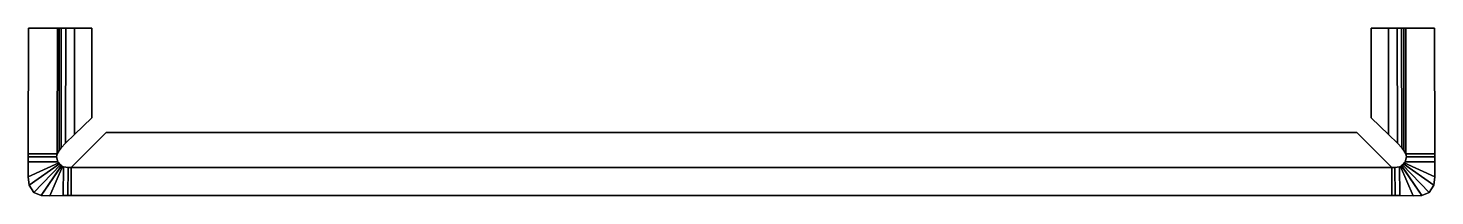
# Model space of a CAD drawing. Extents: x -134 to 134, y -32 to 0.
import ezdxf

# ---------------------------------------------------------------- set-up
doc = ezdxf.new("R2010")
doc.units = 0
doc.layers.add('METAL', color=3, linetype='CONTINUOUS')

msp = doc.modelspace()

# ---------------------------------------------------------------- meshes
at = {"layer": 'METAL'}
mesh = msp.add_polyface(dxfattribs=at)
corners = [(134.23, -28.42, 4.01), (134.23, -28.42, 4.01), (134.23, -28.42, -4), (134.23, -28.42, -4), (134.21, -24, 4.01), (134.21, -24, 4.01), (134.21, -25.52, 4.01), (134.21, -25.52, 4.01), (134.21, -24.58, 4.01), (134.21, -24.58, 4.01), (134.21, -25.52, -4), (134.21, -25.52, -4), (134.21, -24.58, -4), (134.21, -24.58, -4), (134.21, -24, -4), (134.21, -24, -4), (134.17, 0, 4.01), (134.17, 0, 4.01), (134.17, 0, 4.01), (134.17, 0, -4), (134.17, 0, -4), (134.17, 0, -4), (134.06, -30, 4.01), (134.06, -30, 4.01), (134.06, -30, -4), (134.06, -30, -4), (133.15, -31.37, 4.01), (133.15, -31.37, 4.01), (133.15, -31.37, -4), (133.15, -31.37, -4), (131.73, -31.99, 4.01), (131.73, -31.99, 4.01), (131.73, -31.99, -4), (131.73, -31.99, -4), (130.09, -32.05, 4.01), (130.09, -32.05, 4.01), (130.09, -32.05, -4), (130.09, -32.05, -4), (128.81, -24.58, 4.01), (128.81, -24.58, 4.01), (128.81, -24.58, -4), (128.81, -24.58, -4), (128.68, -24, 4.01), (128.68, -24, 4.01), (128.68, -24, -4), (128.68, -24, -4), (128.66, 0, 4.01), (128.66, 0, 4.01), (128.66, 0, -4), (128.66, 0, -4), (128.57, -25.52, 4.01), (128.57, -25.52, 4.01), (128.57, -25.52, -4), (128.57, -25.52, -4), (128.4, -25.74, 4.01), (128.4, -25.74, 4.01), (128.4, -25.74, -4), (128.4, -25.74, -4), (128.33, -23.39, 4.01), (128.33, -23.39, 4.01), (128.33, -23.39, -4), (128.33, -23.39, -4), (128.31, 0, 4.01), (128.31, 0, 4.01), (128.31, 0, -4), (128.31, 0, -4), (128.22, -25.94, 4.01), (128.22, -25.94, 4.01), (128.22, -25.94, -4), (128.22, -25.94, -4), (128.04, -26.12, 4.01), (128.04, -26.12, 4.01), (128.04, -26.12, -4), (128.04, -26.12, -4), (127.91, -22.86, 4.01), (127.91, -22.86, 4.01), (127.91, -22.86, -4), (127.91, -22.86, -4), (127.89, 0, 4.01), (127.89, 0, 4.01), (127.89, 0, -4), (127.89, 0, -4), (127.86, -26.28, 4.01), (127.86, -26.28, 4.01), (127.85, -26.27, -4), (127.85, -26.27, -4), (127.67, -26.41, 4.01), (127.67, -26.41, 4.01), (127.66, -26.41, -4), (127.66, -26.41, -4), (127.55, -32, 4.01), (127.55, -32, 4.01), (127.55, -32, -4), (127.55, -32, -4), (127.47, -26.53, 4.01), (127.47, -26.53, 4.01), (127.47, -26.53, -4), (127.47, -26.53, -4), (127.07, -21.97, 4.01), (127.07, -21.97, 4.01), (127.07, -21.97, -4), (127.07, -21.97, -4), (127.06, 0, 4.01), (127.06, 0, 4.01), (127.06, 0, -4), (127.06, 0, -4), (126.67, -32, 4.01), (126.67, -32, 4.01), (126.67, -32, -4), (126.67, -32, -4), (126.61, -26.63, 4.01), (126.61, -26.63, 4.01), (126.61, -26.63, -4), (126.61, -26.63, -4), (126, -32, 4.01), (126, -32, 4.01), (126, -26.6, 4.01), (126, -26.6, 4.01), (126, -32, -4), (126, -32, -4), (126, -26.6, -4), (126, -26.6, -4), (125.4, -20.32, 4.01), (125.4, -20.32, 4.01), (125.4, -20.32, -4), (125.4, -20.32, -4), (125.39, 0, 4.01), (125.39, 0, 4.01), (125.39, 0, -4), (125.39, 0, -4), (122.06, 0, 4.01), (122.06, 0, 4.01), (122.06, 0, 4.01), (122.06, 0, -4), (122.06, 0, -4), (122.06, 0, -4), (122.06, -17.14, 4.01), (122.06, -17.14, 4.01), (122.06, -17.14, 4.01), (122.06, -17.14, -4), (122.06, -17.14, -4), (122.06, -17.14, -4), (119.36, -19.97, 4.01), (119.36, -19.97, 4.01), (119.36, -19.97, -4), (119.36, -19.97, -4), (-119.14, -19.97, 4.01), (-119.14, -19.97, 4.01), (-119.14, -19.97, -4), (-119.14, -19.97, -4), (-121.83, -17.14, 4.01), (-121.83, -17.14, 4.01), (-121.83, -17.14, 4.01), (-121.83, -17.14, -4), (-121.83, -17.14, -4), (-121.83, -17.14, -4), (-121.83, 0, 4.01), (-121.83, 0, 4.01), (-121.83, 0, 4.01), (-121.83, 0, -4), (-121.83, 0, -4), (-121.83, 0, -4), (-125.17, 0, 4.01), (-125.17, 0, 4.01), (-125.17, 0, -4), (-125.17, 0, -4), (-125.18, -20.32, 4.01), (-125.18, -20.32, 4.01), (-125.18, -20.32, -4), (-125.18, -20.32, -4), (-125.78, -32, 4.01), (-125.78, -32, 4.01), (-125.78, -26.6, 4.01), (-125.78, -26.6, 4.01), (-125.78, -32, -4), (-125.78, -32, -4), (-125.78, -26.6, -4), (-125.78, -26.6, -4), (-126.38, -26.63, 4.01), (-126.38, -26.63, 4.01), (-126.38, -26.63, -4), (-126.38, -26.63, -4), (-126.44, -32, 4.01), (-126.44, -32, 4.01), (-126.44, -32, -4), (-126.44, -32, -4), (-126.83, 0, 4.01), (-126.83, 0, 4.01), (-126.83, 0, -4), (-126.83, 0, -4), (-126.85, -21.97, 4.01), (-126.85, -21.97, 4.01), (-126.85, -21.97, -4), (-126.85, -21.97, -4), (-127.25, -26.53, 4.01), (-127.25, -26.53, 4.01), (-127.25, -26.53, -4), (-127.25, -26.53, -4), (-127.33, -32, 4.01), (-127.33, -32, 4.01), (-127.33, -32, -4), (-127.33, -32, -4), (-127.44, -26.41, -4), (-127.44, -26.41, -4), (-127.44, -26.41, 4.01), (-127.44, -26.41, 4.01), (-127.63, -26.27, -4), (-127.63, -26.27, -4), (-127.63, -26.28, 4.01), (-127.63, -26.28, 4.01), (-127.67, 0, 4.01), (-127.67, 0, 4.01), (-127.67, 0, -4), (-127.67, 0, -4), (-127.68, -22.86, 4.01), (-127.68, -22.86, 4.01), (-127.68, -22.86, -4), (-127.68, -22.86, -4), (-127.81, -26.12, -4), (-127.81, -26.12, -4), (-127.82, -26.12, 4.01), (-127.82, -26.12, 4.01), (-127.99, -25.94, -4), (-127.99, -25.94, -4), (-128, -25.94, 4.01), (-128, -25.94, 4.01), (-128.08, 0, 4.01), (-128.08, 0, 4.01), (-128.08, 0, -4), (-128.08, 0, -4), (-128.1, -23.39, 4.01), (-128.1, -23.39, 4.01), (-128.1, -23.39, -4), (-128.1, -23.39, -4), (-128.17, -25.74, -4), (-128.17, -25.74, -4), (-128.17, -25.74, 4.01), (-128.17, -25.74, 4.01), (-128.34, -25.52, 4.01), (-128.34, -25.52, 4.01), (-128.34, -25.52, -4), (-128.34, -25.52, -4), (-128.43, 0, 4.01), (-128.43, 0, 4.01), (-128.43, 0, -4), (-128.43, 0, -4), (-128.45, -24, 4.01), (-128.45, -24, 4.01), (-128.45, -24, -4), (-128.45, -24, -4), (-128.59, -24.58, 4.01), (-128.59, -24.58, 4.01), (-128.59, -24.58, -4), (-128.59, -24.58, -4), (-129.87, -32.05, 4.01), (-129.87, -32.05, 4.01), (-129.87, -32.05, -4), (-129.87, -32.05, -4), (-131.5, -31.99, 4.01), (-131.5, -31.99, 4.01), (-131.5, -31.99, -4), (-131.5, -31.99, -4), (-132.92, -31.37, 4.01), (-132.92, -31.37, 4.01), (-132.92, -31.37, -4), (-132.92, -31.37, -4), (-133.83, -30, 4.01), (-133.83, -30, 4.01), (-133.83, -30, -4), (-133.83, -30, -4), (-133.94, 0, 4.01), (-133.94, 0, 4.01), (-133.94, 0, 4.01), (-133.94, 0, -4), (-133.94, 0, -4), (-133.94, 0, -4), (-133.98, -24, 4.01), (-133.98, -24, 4.01), (-133.98, -25.52, 4.01), (-133.98, -25.52, 4.01), (-133.98, -24.58, 4.01), (-133.98, -24.58, 4.01), (-133.98, -25.52, -4), (-133.98, -25.52, -4), (-133.98, -24.58, -4), (-133.98, -24.58, -4), (-133.98, -24, -4), (-133.98, -24, -4), (-134, -28.42, 4.01), (-134, -28.42, 4.01), (-134, -28.42, -4), (-134, -28.42, -4)]
mesh.append_faces([[corners[k] for k in face] for face in [(245, 249, 286, 274), (243, 244, 273, 271), (166, 168, 154, 151), (153, 159, 156, 150), (245, 228, 233, 249), (227, 229, 244, 243), (270, 276, 247, 242), (190, 192, 168, 166), (186, 191, 167, 162), (165, 161, 155, 169), (158, 160, 164, 163), (189, 165, 169, 193), (163, 164, 188, 187), (214, 216, 192, 190), (210, 215, 191, 186), (213, 189, 193, 217), (187, 188, 212, 211), (230, 232, 216, 214), (226, 231, 215, 210), (228, 213, 217, 233), (211, 212, 229, 227), (246, 248, 232, 230), (242, 247, 231, 226), (275, 287, 277, 272), (157, 162, 167, 152), (247, 276, 280, 251), (277, 287, 285, 281), (286, 249, 253, 284), (248, 246, 250, 252), (251, 280, 278, 239), (281, 285, 283, 279), (284, 253, 241, 282), (252, 250, 238, 240), (146, 172, 117, 142), (170, 114, 117, 172), (147, 148, 177, 173), (176, 175, 185, 181), (174, 171, 183, 184), (170, 172, 179, 182), (173, 177, 180, 178), (181, 185, 201, 197), (184, 183, 198, 200), (182, 179, 195, 199), (178, 180, 196, 194), (290, 282, 241, 235), (234, 240, 238, 236), (257, 200, 198, 255), (254, 199, 195, 205), (268, 290, 235, 223), (264, 268, 223, 219), (260, 264, 219, 207), (256, 260, 207, 203), (201, 256, 203, 197), (222, 234, 236, 224), (218, 222, 224, 220), (206, 218, 220, 208), (202, 206, 208, 204), (196, 202, 204, 194), (261, 257, 255, 259), (265, 261, 259, 263), (269, 265, 263, 267), (291, 269, 267, 289), (283, 291, 289, 279), (258, 254, 205, 209), (262, 258, 209, 221), (266, 262, 221, 225), (288, 266, 225, 237), (278, 288, 237, 239), (49, 21, 15, 44), (46, 18, 20, 48), (123, 137, 140, 125), (141, 138, 132, 135), (49, 44, 60, 65), (63, 46, 48, 64), (17, 47, 42, 5), (99, 123, 125, 101), (102, 126, 122, 98), (129, 124, 139, 134), (131, 127, 128, 133), (105, 100, 124, 129), (127, 103, 104, 128), (75, 99, 101, 77), (79, 102, 98, 74), (81, 76, 100, 105), (103, 78, 80, 104), (59, 75, 77, 61), (62, 79, 74, 58), (65, 60, 76, 81), (78, 63, 64, 80), (43, 59, 61, 45), (47, 62, 58, 42), (19, 16, 4, 14), (130, 136, 122, 126), (42, 38, 9, 5), (4, 8, 12, 14), (15, 13, 40, 44), (45, 41, 39, 43), (38, 50, 7, 9), (8, 6, 10, 12), (13, 11, 52, 40), (41, 53, 51, 39), (145, 121, 176, 149), (143, 144, 148, 147), (143, 116, 120, 144), (121, 113, 109, 119), (118, 108, 107, 115), (114, 106, 111, 117), (116, 110, 112, 120), (113, 96, 93, 109), (108, 92, 91, 107), (106, 90, 94, 111), (110, 95, 97, 112), (3, 56, 52, 11), (57, 55, 51, 53), (37, 35, 91, 92), (34, 86, 94, 90), (25, 68, 56, 3), (29, 72, 68, 25), (33, 84, 72, 29), (36, 88, 84, 33), (93, 96, 88, 36), (69, 67, 55, 57), (73, 71, 67, 69), (85, 83, 71, 73), (89, 87, 83, 85), (97, 95, 87, 89), (32, 30, 35, 37), (28, 26, 30, 32), (24, 22, 26, 28), (2, 0, 22, 24), (10, 6, 0, 2), (31, 82, 86, 34), (27, 70, 82, 31), (23, 66, 70, 27), (1, 54, 66, 23), (7, 50, 54, 1), (174, 118, 115, 171), (176, 121, 119, 175)]])

doc.saveas('drawing.dxf')
